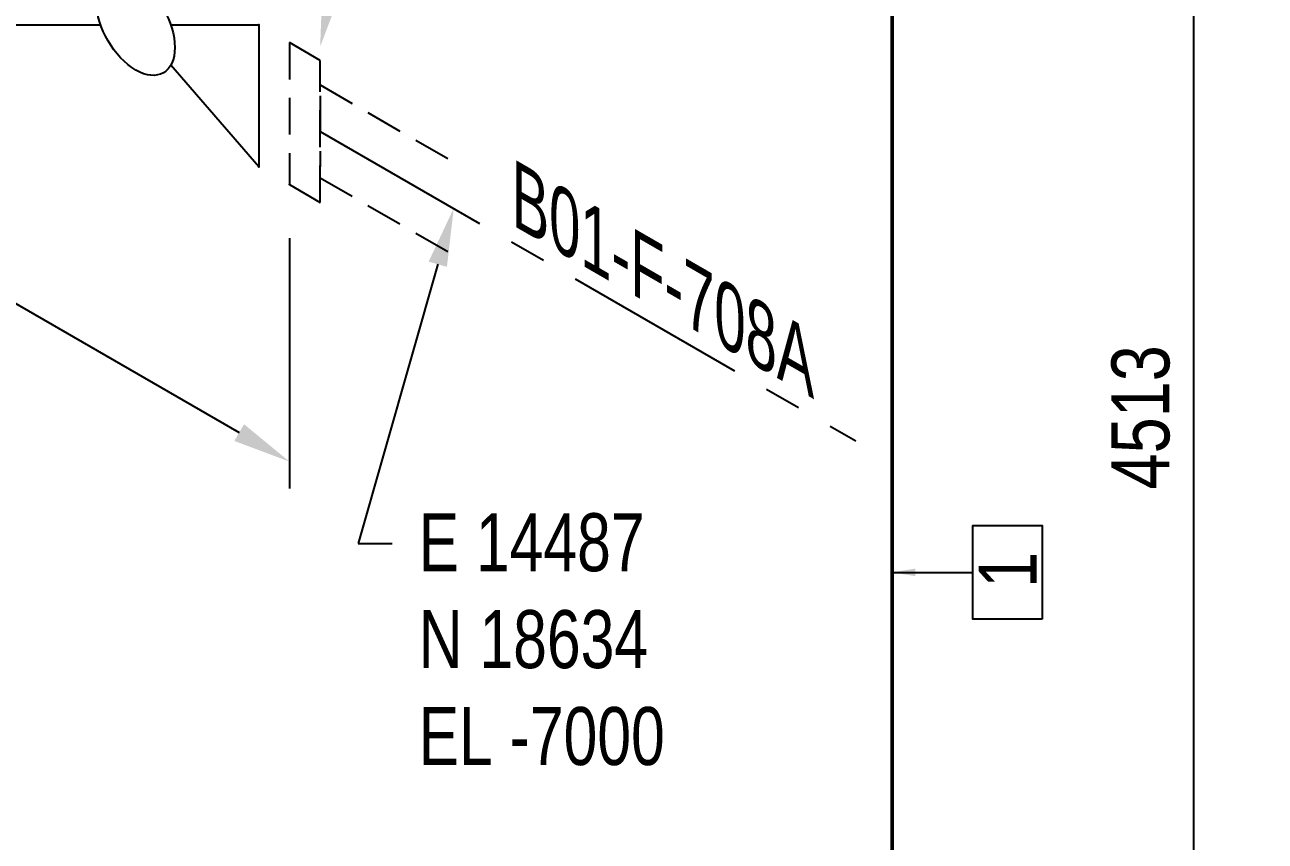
# Model space of a CAD drawing. Header units: millimetres. Extents: x 0 to 594, y 0 to 420.
# Drawn here: x 238.2 to 291.7, y 235.3 to 270.5 of the extents above; entities that cross this region are included whole.
import ezdxf
from ezdxf import colors
from ezdxf.entities.mleader import LeaderData, LeaderLine
from ezdxf.enums import TextEntityAlignment as Align
from ezdxf.math import Vec2, Vec3

# ---------------------------------------------------------------- set-up
doc = ezdxf.new("R2010")
doc.units = ezdxf.units.MM
doc.header["$LTSCALE"] = 0.25
doc.linetypes.add('CENTER', pattern=[50.800000000000004, 31.75, -6.35, 6.35, -6.35])
doc.linetypes.add('DASHED2', pattern=[9.524999999999999, 6.35, -3.175])
for name, color, linetype in [('밸브', 4, 'Continuous'), ('열 추적 선', 7, 'CENTER'), ('주석', 7, 'Continuous'), ('치수', 1, 'Continuous')]:
    doc.layers.add(name, color=color, linetype=linetype)
doc.layers.add('파이프 작은 보어', color=30, linetype='Continuous', lineweight=50)
doc.styles.add('AdskIsoAnnotation', font='arial.ttf', dxfattribs={"width": 0.8, "height": 1})
doc.styles.add('AdskIsoMetric', font='arial.ttf', dxfattribs={"width": 0.8, "height": 2.5})
doc.styles.add('AdskIsoMetric-30', font='arial.ttf', dxfattribs={"width": 0.8, "height": 2.5})
doc.styles.add('AdskIsoMetric30', font='arial.ttf', dxfattribs={"width": 0.8, "oblique": 30, "height": 2.5})
doc.styles.add('MtXpl_', font='')
doc.styles.get("Standard").update_dxf_attribs({"font": 'arial.ttf'})
doc.styles.get('MtXpl_').set_extended_font_data('Gulim')
doc.dimstyles.new('AdskIsoMetric', dxfattribs={"dimtxt": 2.5, "dimasz": 2.5, "dimexe": 1, "dimexo": 2, "dimgap": 0.8, "dimtad": 1, "dimdec": 0, "dimrnd": 1, "dimzin": 0, "dimdsep": 46, "dimtxsty": 'AdskIsoMetric', "dimcen": 0, "dimclrt": 7, "dimadec": 0, "dimazin": 0, "dimtfac": 1, "dimtdec": 0, "dimtmove": 1, "dimatfit": 3, "dimfxl": 0, "dimfrac": 2, "dimtolj": 1, "dimtzin": 0, "dimarcsym": 0})

# ---------------------------------------------------------------- blocks, each defined once
blk = doc.blocks.new('개스킷-1-IsoRight')
at = {"color": 0, "linetype": 'ByBlock', "lineweight": -2, "extrusion": (1, 0, 0)}
for p in [(-0.04419417382415923, 0.2296396633859229), (0.04419417382415922, 0.1786086270779401), (-0.05293575327064105, -0.1735616738313713), (0.04419417382415925, -0.229639663385923)]:
    blk.add_point(p, dxfattribs=at)
blk = doc.blocks.new('볼 밸브-1-IsoRight')
at = {"color": 0, "linetype": 'ByBlock', "lineweight": -2, "extrusion": (0.7071067811865476, 0.408248290463863, -0.5773502691896257)}
for p, q in [((-0.1005874048326692, 0.1163530573035437), (-0.3535533905862022, 0.4082482904577395)), ((-0.3535533905862022, 0.4082482904577395), (-0.3535533905862023, -2.041971206370991e-12)), ((0.1006348176480118, 6.81143462079328e-05), (0.3535533905932738, -2.040790848612922e-12)), ((-0.3535533905862023, -2.041971206370991e-12), (-0.1006347621483478, -6.82743933664705e-05)), ((0.3535533905932738, -2.040790848612922e-12), (0.3535533905932738, -0.4082482904618222)), ((0.1125395395231741, -0.06497473343818105), (0.1125395395231741, -0.06497473343818105)), ((0.3535533905932738, -0.4082482904618222), (0.1006820197096957, -0.116189436065043))]:
    blk.add_line(p, q, dxfattribs=at)
at = {"linetype": 'ByBlock', "extrusion": (-1.922962686383565e-16, -1.110223024625157e-16, -1)}
for centre, start_param, end_param in [((3.535769712332928e-12, -2.041302889302434e-12), -0.7853981633974483, 2.356194490192345), ((3.535769712332928e-12, -2.041274034724402e-12), 2.356194490192345, 5.497787143782137)]:
    blk.add_ellipse(centre, major_axis=(-0.07957747154594771, 0.1378322238554481), ratio=0.5773502691896256, start_param=start_param, end_param=end_param, dxfattribs=at)
blk = doc.blocks.new('*D33')
at = {"layer": 'Defpoints', "color": 0}
for p in [(202.2932342721673, 294.0113293155639), (249.6039663333894, 263.634603242551), (249.6039663329722, 251.6964654210607)]:
    blk.add_point(p, dxfattribs=at)
at = {"layer": '치수', "color": 0, "lineweight": -2}
for p, q in [((202.2932342720866, 291.7019282387815), (202.2932342716028, 277.8566287771728)), ((204.4582977810381, 277.7613293154495), (247.4389028235772, 252.9464654211752)), ((249.6039663333087, 261.3252021657685), (249.6039663329319, 250.5417648826695))]:
    blk.add_line(p, q, dxfattribs=at)
at = {"layer": '치수', "color": 0}
for points in [[(204.6666311143906, 278.122173233682), (204.2499644476857, 277.400485397217), (202.2932342716431, 279.011329315564)], [(247.6472361569296, 253.3073093394077), (247.2305694902248, 252.5856215029427), (249.6039663329722, 251.6964654210607)]]:
    blk.add_solid(points, dxfattribs=at)
at = {"layer": '치수', "color": 7, "insert": (229.4898757259565, 265.9262383170864), "char_height": 2.5, "attachment_point": 5, "rotation": 329.9999999969693, "style": 'AdskIsoMetric-30'}
blk.add_mtext('\\A1;1090', dxfattribs=at)
blk = doc.blocks.new('*D40')
at = {"layer": 'Defpoints', "color": 0}
for p in [(85.05650203317238, 307.9177844756024), (85.05650203266764, 292.9177844756023), (275.5944448046938, 197.9106519137995)]:
    blk.add_point(p, dxfattribs=at)
at = {"layer": '치수', "color": 0, "lineweight": -2}
for p, q in [((85.05650203309467, 305.6083833988267), (85.05650203262877, 291.7630839372144)), ((273.4293812947862, 184.1606519139003), (87.22156554207055, 291.6677844755014)), ((275.5944448046161, 195.6012508370238), (275.5944448041502, 181.7559513754117))]:
    blk.add_line(p, q, dxfattribs=at)
at = {"layer": '치수', "color": 0}
for points in [[(87.42989887542069, 292.0286283937352), (87.01323220872041, 291.3069405572676), (85.05650203266764, 292.9177844756023)], [(273.6377146281363, 184.5214958321341), (273.2210479614361, 183.7998079956664), (275.5944448041891, 182.9106519137995)]]:
    blk.add_solid(points, dxfattribs=at)
at = {"layer": '치수', "color": 7, "insert": (180.3254734185164, 240.5311154627904), "char_height": 2.5, "attachment_point": 5, "rotation": 329.99999999733257, "style": 'AdskIsoMetric-30'}
blk.add_mtext('\\A1;2672', dxfattribs=at)
blk = doc.blocks.new('*D41')
at = {"layer": 'Defpoints', "color": 0}
for p in [(275.5944448081851, 296.9157761051443), (288.584825865207, 205.4106519159844), (275.594444804694, 197.9106519137996)]:
    blk.add_point(p, dxfattribs=at)
at = {"layer": '치수', "color": 0, "lineweight": -2}
for p, q in [((277.5944448081851, 298.0704766435269), (289.584825865207, 304.9931263745048)), ((288.584825865207, 301.9157761053135), (288.584825865207, 207.9106519159844)), ((277.594444804694, 199.0653524521822), (289.584825865207, 205.9880021851757))]:
    blk.add_line(p, q, dxfattribs=at)
at = {"layer": '치수', "color": 0}
for points in [[(288.1681591985403, 301.9157761053135), (289.0014925318737, 301.9157761053135), (288.584825865207, 304.4157761053135)], [(288.1681591985403, 207.9106519159844), (289.0014925318737, 207.9106519159844), (288.584825865207, 205.4106519159844)]]:
    blk.add_solid(points, dxfattribs=at)
at = {"layer": '치수', "color": 7, "insert": (286.318526353913, 253.6047653772309), "char_height": 2.5, "attachment_point": 5, "rotation": 90, "style": 'AdskIsoMetric-30'}
blk.add_mtext('\\A1;4513', dxfattribs=at)
blk = doc.blocks.new('*D42')
at = {"layer": 'Defpoints', "color": 0}
for p in [(288.5848258652069, 304.4157761047026), (275.594444808185, 296.9157761051442), (368.6137203319203, 243.2110723373424)]:
    blk.add_point(p, dxfattribs=at)
at = {"layer": '치수', "color": 0, "lineweight": -2}
for p, q in [((277.5944448082231, 298.0704766434548), (289.5848258652259, 304.9931263738579)), ((379.4390378795248, 251.9610723369766), (290.7498893746241, 303.1657761046267)), ((370.6137203319583, 244.3657728756529), (382.6041013889611, 251.288422606056))]:
    blk.add_line(p, q, dxfattribs=at)
at = {"layer": '치수', "color": 0}
for points in [[(290.9582227079701, 303.5266200228629), (290.5415560412781, 302.8049321863904), (288.5848258652069, 304.4157761047026)], [(379.6473712128708, 252.3219162552128), (379.2307045461789, 251.6002284187404), (381.6041013889421, 250.7110723369007)]]:
    blk.add_solid(points, dxfattribs=at)
at = {"layer": '치수', "color": 7, "insert": (337.3607631403779, 278.8718728547689), "char_height": 2.5, "attachment_point": 5, "rotation": 329.99999999799076, "style": 'AdskIsoMetric30'}
blk.add_mtext('\\A1;706', dxfattribs=at)
blk = doc.blocks.new('AnnoRect')
at = {"color": 0, "linetype": 'ByBlock', "lineweight": -2}
blk.add_wipeout([(-0.8095147142857141, -0.5999939999999999), (-0.8095147142857141, 0.5999939999999997), (0.8095147142857136, 0.5999939999999997), (0.8095147142857136, -0.5999939999999997)], dxfattribs=at)
blk.add_lwpolyline([(-0.8095147142857141, -0.5999939999999999), (-0.8095147142857141, 0.5999940000000001), (0.8095147142857141, 0.5999940000000004), (0.8095147142857141, -0.5999939999999997)], close=True, dxfattribs=at)
at = {"color": 0, "linetype": 'ByBlock', "lineweight": -2, "style": 'AdskIsoAnnotation', "width": 0.8}
blk.add_attdef('XX', text='', height=1, dxfattribs=at).set_placement((0, 0), align=Align.MIDDLE_CENTER)

msp = doc.modelspace()

# ---------------------------------------------------------------- linework, layer by layer
msp.add_line((252.572922951631, 248.1601966576501), (254.0297452144912, 248.1601966576501))
at = {"layer": '파이프 작은 보어'}
msp.add_lwpolyline([(275.5944448079675, 290.7920517481944), (275.5944448049098, 204.0343762707662)], dxfattribs=at)

# ---------------------------------------------------------------- block references
at = {"layer": '밸브', "xscale": 15, "yscale": 15, "zscale": 15}
msp.add_blockref('볼 밸브-1-IsoRight', (242.9748402601298, 270.5237931444892), dxfattribs=at)

# ---------------------------------------------------------------- texts
at = {"layer": '주석', "style": 'MtXpl_', "width": 0.8}
for s, p in [('E 14487', (255.1729393899525, 246.9711867554677)), ('N 18634', (255.1811249288338, 242.7942881651994)), ('EL -7000', (255.1729393899525, 238.6173895749311))]:
    msp.add_text(s, height=2.5, dxfattribs=at).set_placement(p)
at = {"layer": '치수', "color": 7, "style": 'AdskIsoMetric-30', "oblique": 329.9999999999999, "width": 0.8}
msp.add_text('B01-F-708A', height=2.5, rotation=329.9999999969689, dxfattribs=at).set_placement((259.1908117412579, 261.9084147085537))

# ---------------------------------------------------------------- dimensions: what is measured, and where the dimension line sits
at = {"layer": '치수'}
for base, p1, p2, angle, text, override, picture, middle in [((288.584825865207, 205.4106519159844), (275.594444808185, 296.9157761051442), (275.5944448046939, 197.9106519137995), 269.9999999979797, '4513', {"dimtad": 0, "dimlfac": 45.58688286958955, "dimtxsty": 'AdskIsoMetric-30', "dimse1": 0, "dimse2": 0, "dimsd1": 0, "dimsd2": 0, "dimtmove": 1}, '*D41', (286.318526353913, 253.6047653772309)), ((288.5848258652069, 304.4157761047026), (368.6137203319203, 243.2110723373424), (275.594444808185, 296.9157761051442), 149.9999999979907, '706', {"dimtad": 0, "dimlfac": 6.573278972876285, "dimtxsty": 'AdskIsoMetric30', "dimse1": 0, "dimse2": 0, "dimsd1": 0, "dimsd2": 0, "dimtmove": 1}, '*D42', (337.3607631403779, 278.8718728547689))]:
    dim = msp.add_linear_dim(base=base, p1=p1, p2=p2, angle=angle, text=text, dimstyle='AdskIsoMetric', override=override, dxfattribs=at)
    dim.commit()
    dim.dimension.update_dxf_attribs({"geometry": picture, "text_midpoint": middle, "dimtype": 160})

# ---------------------------------------------------------------- leaders
at = {"layer": '주석'}
ml = msp.add_multileader_mtext('Standard', dxfattribs=at)
ml.set_content('')
ml.set_leader_properties()
ml.build(insert=Vec2(0, 0))
ml.multileader.update_dxf_attribs({"dogleg_length": 0, "arrow_head_size": 2.5})
ctx = ml.context
ctx.base_point, ctx.arrow_head_size, ctx.plane_origin = Vec3(252.572922951631, 248.1601966576501), 2.5, Vec3(20.37095186092691, 4.240366294122992)
notes = []
notes.append((ctx, [(0, (1, 1, 0), (252.572922951631, 248.1601966576501), (-1, 0), 0, [(0, [(256.6865171806114, 262.6073527824301)], 0, [])])]))
ctx.mtext, ml.multileader.dxf.content_type = None, 0
ml = msp.add_multileader_mtext('Standard', dxfattribs=at)
ml.set_content('')
ml.set_leader_properties()
ml.build(insert=Vec2(0, 0))
ml.multileader.update_dxf_attribs({"dogleg_length": 0, "arrow_head_size": 0})
ctx = ml.context
ctx.base_point, ctx.arrow_head_size, ctx.plane_origin = Vec3(279.0689805397737, 246.9222722012296), 0, Vec3(-0.4310344602263285, 12.92227220122982)
notes.append((ctx, [(0, (1, 1, 0), (279.0689805397737, 246.9222722012296), (-1, 0), 0, [(0, [(275.5944448064214, 246.9222722012289)], 0, [])])]))
ctx.mtext, ml.multileader.dxf.content_type = None, 0
for ctx, leaders in notes:
    for number, flags, end, landing, length, lines in leaders:
        leader = LeaderData()
        leader.index, (leader.has_last_leader_line, leader.has_dogleg_vector, leader.attachment_direction) = number, flags
        leader.last_leader_point, leader.dogleg_vector, leader.dogleg_length = Vec3(end), Vec3(landing), length
        for number, points, colour, breaks in lines:
            line = LeaderLine()
            line.index, line.vertices, line.color, line.breaks = number, Vec3.list(points), colors.encode_raw_color(colour), breaks
            leader.lines.append(line)
        ctx.leaders.append(leader)

# ---------------------------------------------------------------- wipeouts: each hides what was drawn before it
at = {"color": 0, "linetype": 'DASHED2', "lineweight": -2}
msp.add_wipeout([(249.60396633344016, 263.6346032425217), (250.92979154815094, 262.8691376978776), (250.92979154826315, 268.99286205483554), (249.6039663335524, 269.7583275994796)], dxfattribs=at)

# ---------------------------------------------------------------- next in the draw order: linework, layer by layer
at = {"color": 0, "linetype": 'ByBlock', "lineweight": -2, "extrusion": (-0.707106781194029, -0.4082482904509047, -0.5773502691896257)}
msp.add_line((250.9297915482632, 268.9928620548355), (249.6039663335524, 269.7583275994796), dxfattribs=at)
at = {"color": 0, "linetype": 'DASHED2', "lineweight": -2, "extrusion": (-0.707106781194029, -0.4082482904509047, -0.5773502691896257)}
for p, q in [((249.6039663335524, 269.7583275994796), (249.6039663334402, 263.6346032425216)), ((250.929791548151, 262.8691376978776), (250.9297915482632, 268.9928620548355)), ((249.6039663334402, 263.6346032425216), (250.929791548151, 262.8691376978776))]:
    msp.add_line(p, q, dxfattribs=at)

# ---------------------------------------------------------------- next in the draw order: block references
at = {"layer": '주석'}
ref = msp.add_blockref('AnnoRect', (280.5689655397737, 246.9222722012298), dxfattribs=dict(at, xscale=2.5, yscale=2.5, zscale=2.5, rotation=89.99999999797963))
ref.add_attrib('XX_001', '1', (281.8240815015508, 246.2496937564379), dxfattribs={"layer": '0', "color": 0, "linetype": 'ByBlock', "lineweight": -2, "height": 2.5, "rotation": 89.99999999797963, "style": 'AdskIsoAnnotation', "width": 0.8})

# ---------------------------------------------------------------- next in the draw order: wipeouts: each hides what was drawn before it
at = {"color": 0, "linetype": 'DASHED2', "lineweight": -2}
msp.add_wipeout([(249.60396633344016, 263.6346032425217), (250.92979154815094, 262.8691376978776), (250.92979154826315, 268.99286205483554), (249.6039663335524, 269.7583275994796)], dxfattribs=at)

# ---------------------------------------------------------------- next in the draw order: linework, layer by layer
at = {"color": 0, "linetype": 'ByBlock', "lineweight": -2, "extrusion": (-0.707106781194029, -0.4082482904509047, -0.5773502691896257)}
msp.add_line((250.9297915482632, 268.9928620548355), (249.6039663335524, 269.7583275994796), dxfattribs=at)
at = {"color": 0, "linetype": 'DASHED2', "lineweight": -2, "extrusion": (-0.707106781194029, -0.4082482904509047, -0.5773502691896257)}
for p, q in [((249.6039663335524, 269.7583275994796), (249.6039663334402, 263.6346032425216)), ((250.929791548151, 262.8691376978776), (250.9297915482632, 268.9928620548355)), ((249.6039663334402, 263.6346032425216), (250.929791548151, 262.8691376978776))]:
    msp.add_line(p, q, dxfattribs=at)
at = {"color": 0, "linetype": 'DASHED2', "lineweight": -2}
for p, q in [((250.9297915482017, 267.9309998763322), (256.6865171806114, 264.60735278243)), ((250.9297915482017, 263.9309998763322), (256.6865171806114, 260.60735278243))]:
    msp.add_line(p, q, dxfattribs=at)
at = {"color": 0, "linetype": 'DASHED2', "lineweight": -2, "extrusion": (-0.7071067811938754, -0.4082482904511709, -0.5773502691896257)}
msp.add_line((250.9297915482292, 267.4619309655717), (250.9297915481742, 264.4000687870927), dxfattribs=at)
at = {"layer": '열 추적 선', "color": 1}
msp.add_line((250.9297915482017, 265.9309998763322), (274.0351179871423, 252.5911334370957), dxfattribs=at)

# ---------------------------------------------------------------- next in the draw order: block references
at = {"layer": '밸브', "xscale": 15, "yscale": 15, "zscale": 15, "rotation": 179.9999999984446}
msp.add_blockref('개스킷-1-IsoRight', (248.9410537261845, 267.0791981933776), dxfattribs=at)

# ---------------------------------------------------------------- next in the draw order: dimensions: what is measured, and where the dimension line sits
at = {"layer": '치수'}
for base, p1, p2, angle, text, override, picture, middle in [((85.05650203266764, 292.9177844756023), (275.5944448046939, 197.9106519137995), (85.05650203317236, 307.9177844756024), 149.9999999973326, '2672', {"dimtad": 0, "dimlfac": 12.14486660087376, "dimtxsty": 'AdskIsoMetric-30', "dimse1": 0, "dimse2": 0, "dimsd1": 0, "dimsd2": 0, "dimtmove": 1}, '*D40', (180.3254734185164, 240.5311154627904)), ((249.6039663329722, 251.6964654210607), (202.2932342721673, 294.0113293155639), (249.6039663333894, 263.634603242551), 329.9999999969693, '1090', {"dimtad": 0, "dimlfac": 17.35449010652871, "dimtxsty": 'AdskIsoMetric-30', "dimse1": 0, "dimse2": 0, "dimsd1": 0, "dimsd2": 0, "dimtmove": 1}, '*D33', (229.4898757259565, 265.9262383170864))]:
    dim = msp.add_linear_dim(base=base, p1=p1, p2=p2, angle=angle, text=text, dimstyle='AdskIsoMetric', override=override, dxfattribs=at)
    dim.commit()
    dim.dimension.update_dxf_attribs({"geometry": picture, "text_midpoint": middle, "dimtype": 160})

# ---------------------------------------------------------------- next in the draw order: leaders
at = {"layer": '주석'}
ml = msp.add_multileader_mtext('Standard', dxfattribs=at)
ml.set_content('')
ml.set_leader_properties()
ml.build(insert=Vec2(0, 0))
ml.multileader.update_dxf_attribs({"dogleg_length": 0, "arrow_head_size": 2.5})
ctx = ml.context
ctx.base_point, ctx.arrow_head_size, ctx.plane_origin = Vec3(253.9278380417506, 284.3701049126896), 2.5, Vec3(-0.4310344602263285, 12.92227220122982)
notes = []
notes.append((ctx, [(0, (1, 1, 0), (253.9278380417506, 284.3701049126896), (-1, 0), 0, [(0, [(250.9297915482001, 269.5833121459884)], 0, [])])]))
ctx.mtext, ml.multileader.dxf.content_type = None, 0
for ctx, leaders in notes:
    for number, flags, end, landing, length, lines in leaders:
        leader = LeaderData()
        leader.index, (leader.has_last_leader_line, leader.has_dogleg_vector, leader.attachment_direction) = number, flags
        leader.last_leader_point, leader.dogleg_vector, leader.dogleg_length = Vec3(end), Vec3(landing), length
        for number, points, colour, breaks in lines:
            line = LeaderLine()
            line.index, line.vertices, line.color, line.breaks = number, Vec3.list(points), colors.encode_raw_color(colour), breaks
            leader.lines.append(line)
        ctx.leaders.append(leader)

doc.saveas('drawing.dxf')
